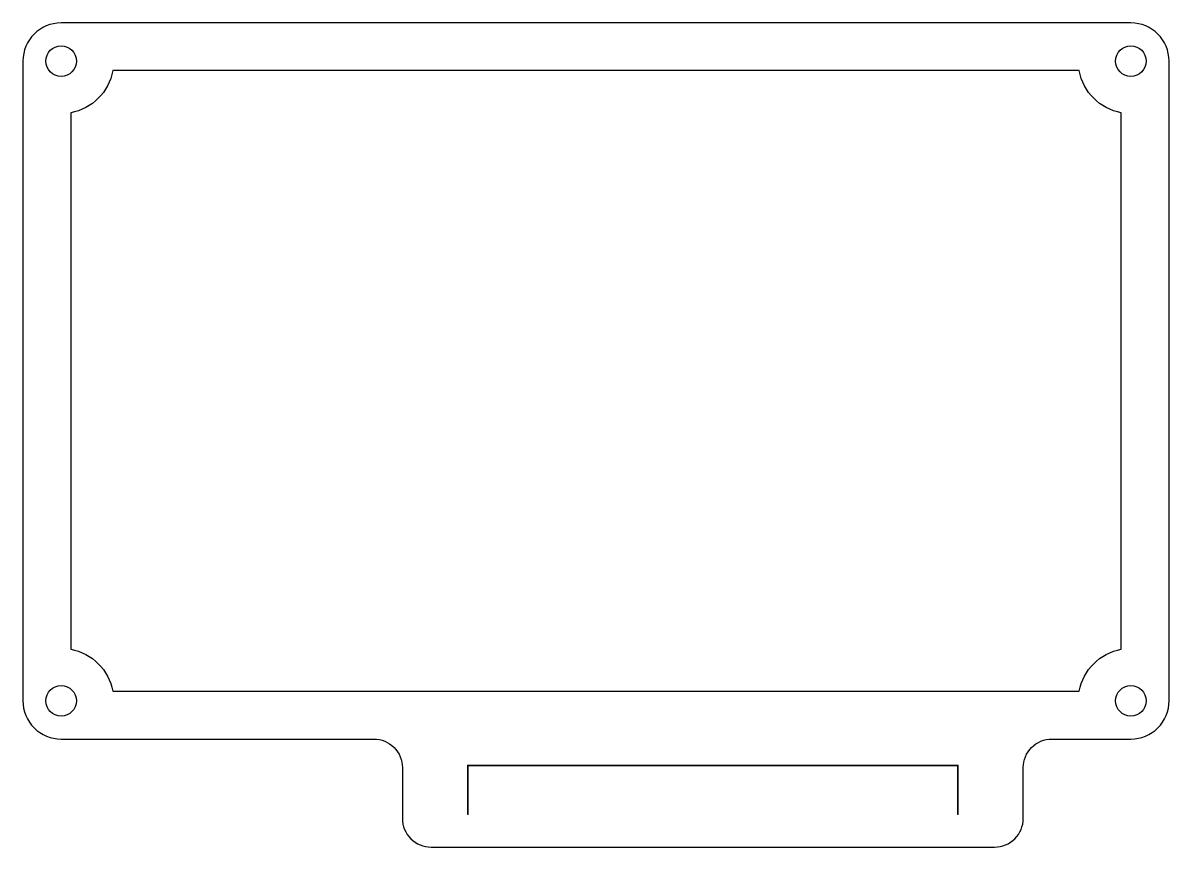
# Model space of a CAD drawing. Header units: millimetres. Extents: x -60 to 60, y -49 to 38.
import ezdxf

# ---------------------------------------------------------------- set-up
doc = ezdxf.new("R2010")
doc.units = ezdxf.units.MM
doc.layers.get('0').update_dxf_attribs({"linetype": 'CONTINUOUS'})

msp = doc.modelspace()

# ---------------------------------------------------------------- linework, layer by layer
for points in [[(-20.27, -45.82, 0.414214), (-17.27, -48.82), (41.73, -48.82, 0.414214), (44.73, -45.82), (44.73, -40.5, -0.414214), (47.73, -37.5), (56, -37.5, 0.414214), (60, -33.5), (60, 33.5, 0.414213), (56, 37.5), (-56, 37.5, 0.414213), (-60, 33.5), (-60, 29.73), (-60, -29.73), (-60, -33.5, 0.414214), (-56, -37.5), (-23.27, -37.5, -0.414214), (-20.27, -40.5)], [(-55, 28.09), (-55, -28.09, -0.310741), (-50.59, -32.5), (50.59, -32.5, -0.310741), (55, -28.09), (55, 28.09, -0.310741), (50.59, 32.5), (-50.59, 32.5, -0.310741)]]:
    msp.add_lwpolyline(points, format="xyb", close=True)
for points in [[(37.88, -40.28), (-13.42, -40.28)], [(-13.42, -40.28), (-13.42, -40.87), (-13.42, -44.77), (-13.42, -45.36)], [(37.88, -44.77), (37.88, -40.87), (37.88, -40.28), (37.88, -45.36)]]:
    msp.add_lwpolyline(points, close=True)
for centre in [(-56, 33.5), (56, 33.5), (-56, -33.5), (56, -33.5)]:
    msp.add_circle(centre, 1.6)
for p in [(-13.42, -40.28), (-13.42, -40.28), (37.88, -40.28), (37.88, -40.28), (-13.42, -40.87), (37.88, -40.87), (-13.42, -44.77), (-13.42, -45.36), (37.88, -44.77), (37.88, -45.36)]:
    msp.add_point(p)

doc.saveas('drawing.dxf')
